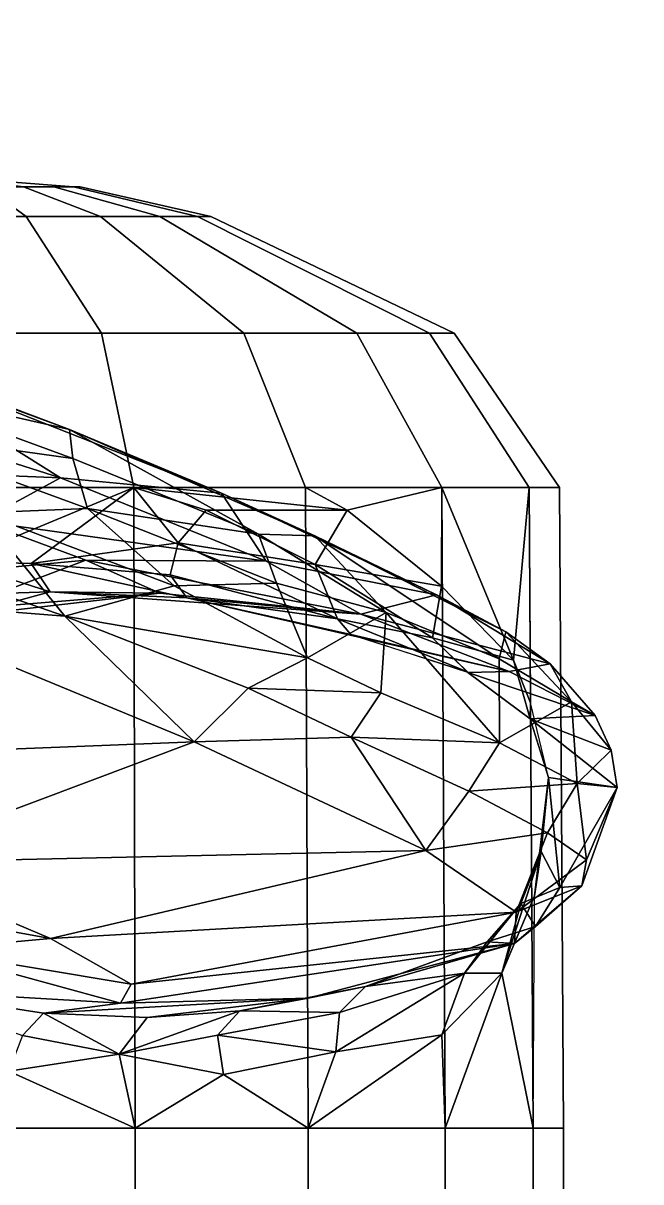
# Model space of a CAD drawing. Header units: inches. Extents: x -15.6 to 12, y -13.7 to 13.7.
# Drawn here: x 2.114 to 3.092, y 5.216 to 7.051 of the extents above; entities that cross this region are included whole.
import ezdxf

# ---------------------------------------------------------------- set-up
doc = ezdxf.new("R2010")
doc.units = ezdxf.units.IN
doc.header["$MEASUREMENT"] = 0
for name, color, linetype in [('SEAT-BASE', 5, 'Continuous'), ('SEAT-CHASSIS', 5, 'Continuous'), ('SEAT-FABRIC', 5, 'Continuous')]:
    doc.layers.add(name, color=color, linetype=linetype)

msp = doc.modelspace()

# ---------------------------------------------------------------- linework, layer by layer
at = {"layer": 'SEAT-BASE'}
for points in [[(1.2953, 1.5183, 6.6264), (10.7381, 8.0888, 4.1389), (10.2964, 7.8921, 4.2077), (1.1848, 1.6988, 6.5161)], [(10.7707, 7.9846, 4.1776), (10.7381, 8.0888, 4.1389), (1.2953, 1.5183, 6.6264), (1.4887, 1.3703, 6.6746)], [(10.8596, 7.8907, 4.1833), (10.7707, 7.9846, 4.1776), (1.4887, 1.3703, 6.6746), (1.581, 1.2915, 6.6862)], [(10.2964, 7.8921, 4.2077), (8.8018, 6.9268, 4.5256), (1.2838, 1.8102, 6.4477), (1.1848, 1.6988, 6.5161)], [(10.8596, 7.8907, 4.1833), (1.581, 1.2915, 6.6862), (1.7169, 1.1045, 6.6862), (10.8603, 7.8897, 4.1833)], [(1.7169, 1.1045, 6.6862), (1.7632, 0.9924, 6.6746), (10.9221, 7.7762, 4.1776), (10.8603, 7.8897, 4.1833)], [(1.7632, 0.9924, 6.6746), (1.8442, 0.7627, 6.6264), (11.0112, 7.713, 4.1389), (10.9221, 7.7762, 4.1776)], [(1.9818, 0.6018, 6.5161), (10.6876, 7.3537, 4.2077), (11.0112, 7.713, 4.1389), (1.8442, 0.7627, 6.6264)], [(0.8726, 1.0395, 4.3018), (9.7813, 7.5593, 3.2423), (9.7976, 7.4295, 3.1616), (0.9238, 1.0093, 4.1832)], [(0.8726, 1.0395, 4.3018), (1.1323, 1.3477, 5.6622), (8.0726, 6.1332, 3.9879), (9.7813, 7.5593, 3.2423)], [(1.019, 0.9459, 4.119), (0.9238, 1.0093, 4.1832), (9.7976, 7.4295, 3.1616), (9.861, 7.3166, 3.1096)], [(1.9818, 0.6018, 6.5161), (2.1183, 0.6616, 6.4477), (9.3076, 6.2305, 4.5256), (10.6876, 7.3537, 4.2077)], [(1.019, 0.9459, 4.119), (9.861, 7.3166, 3.1096), (9.9373, 7.2199, 3.0957), (1.1167, 0.8113, 4.119)], [(1.1167, 0.8113, 4.119), (9.9373, 7.2199, 3.0957), (10.0057, 7.1175, 3.1096), (1.2144, 0.6768, 4.119)], [(1.2453, 0.5667, 4.1832), (1.2144, 0.6768, 4.119), (10.0057, 7.1175, 3.1096), (10.0935, 7.0222, 3.1616)], [(1.2453, 0.5667, 4.1832), (10.0935, 7.0222, 3.1616), (10.212, 6.9666, 3.2423), (1.2583, 0.5087, 4.3018)], [(1.6317, 0.6604, 5.6622), (1.2583, 0.5087, 4.3018), (10.212, 6.9666, 3.2423), (8.3276, 5.7822, 3.9879)], [(1.2838, 1.8102, 6.4477), (8.8018, 6.9268, 4.5256), (8.1741, 6.5443, 4.6397), (1.2646, 1.8511, 6.3972)], [(1.2505, 1.8631, 6.3529), (1.2646, 1.8511, 6.3972), (8.1741, 6.5443, 4.6397), (7.9949, 6.4511, 4.6557)], [(1.245, 1.8643, 6.3093), (1.2505, 1.8631, 6.3529), (7.9949, 6.4511, 4.6557), (7.3428, 6.0344, 4.7721)], [(1.2224, 1.4823, 6.1381), (8, 6.2765, 4.4046), (8.054, 6.2233, 4.297), (1.1859, 1.4565, 6.004)], [(1.2037, 1.4146, 5.8711), (1.1859, 1.4565, 6.004), (8.054, 6.2233, 4.297), (8.0704, 6.1743, 4.1787)], [(2.1513, 0.6307, 6.3972), (8.7499, 5.7517, 4.6397), (9.3076, 6.2305, 4.5256), (2.1183, 0.6616, 6.4477)], [(1.2037, 1.4146, 5.8711), (8.0704, 6.1743, 4.1787), (8.0726, 6.1332, 3.9879), (1.1323, 1.3477, 5.6622)], [(7.4363, 6.0989, 4.6757), (2.2236, 2.5256, 6.0373), (1.245, 1.8643, 6.3093), (7.3428, 6.0344, 4.7721)], [(3.054, 3.0807, 5.78), (2.2236, 2.5256, 6.0373), (7.4363, 6.0989, 4.6757), (3.4855, 3.3577, 5.6397)], [(1.2337, 1.5483, 6.156), (1.2847, 1.7309, 6.1669), (7.369, 5.944, 4.6181), (6.9916, 5.59, 4.7054)], [(1.6317, 0.6604, 5.6622), (8.3276, 5.7822, 3.9879), (8.366, 5.7674, 4.1787), (1.7173, 0.7076, 5.8711)], [(1.7517, 0.6778, 6.004), (1.7173, 0.7076, 5.8711), (8.366, 5.7674, 4.1787), (8.4075, 5.7367, 4.297)], [(8.6059, 5.6101, 4.6557), (2.1583, 0.6136, 6.3529), (2.1513, 0.6307, 6.3972), (8.7499, 5.7517, 4.6397)], [(1.7517, 0.6778, 6.004), (8.4075, 5.7367, 4.297), (8.4414, 5.6689, 4.4046), (1.7875, 0.7046, 6.1381)], [(8.0081, 5.1187, 4.7721), (8.6059, 5.6101, 4.6557), (2.1583, 0.6136, 6.3529), (2.1578, 0.608, 6.3093)], [(1.2337, 1.5483, 6.156), (6.9916, 5.59, 4.7054), (6.9088, 5.5046, 4.6837), (1.2224, 1.4823, 6.1381)]]:
    msp.add_3dface(points, dxfattribs=at)
at = {"layer": 'SEAT-CHASSIS'}
for points in [[(2.1141, 6.7916, 12.1266), (1.9877, 6.8071, 11.9492), (1.9861, 6.7916, 12.1682), (2.0534, 6.7916, 12.1575)], [(2.1623, 6.7916, 11.8223), (2.1141, 6.7916, 11.7741), (1.9877, 6.8071, 11.9492), (2.1933, 6.7916, 11.883)], [(2.1933, 6.7916, 12.0177), (1.9877, 6.8071, 11.9492), (2.1141, 6.7916, 12.1266), (2.1623, 6.7916, 12.0784)], [(2.1933, 6.7916, 11.883), (1.9877, 6.8071, 11.9492), (2.1933, 6.7916, 12.0177), (2.2039, 6.7916, 11.9503)], [(1.9861, 6.7916, 12.1682), (1.9875, 6.7445, 12.3723), (2.1182, 6.7445, 12.3516), (2.0534, 6.7916, 12.1575)], [(2.0534, 6.7916, 11.7432), (2.1182, 6.7445, 11.5469), (1.9875, 6.7445, 11.5262), (1.9861, 6.7916, 11.7325)], [(2.0534, 6.7916, 12.1575), (2.1182, 6.7445, 12.3516), (2.2362, 6.7445, 12.2915), (2.1141, 6.7916, 12.1266)], [(2.1141, 6.7916, 11.7741), (2.2362, 6.7445, 11.607), (2.1182, 6.7445, 11.5469), (2.0534, 6.7916, 11.7432)], [(2.1141, 6.7916, 12.1266), (2.2362, 6.7445, 12.2915), (2.3298, 6.7445, 12.1979), (2.1623, 6.7916, 12.0784)], [(2.1623, 6.7916, 11.8223), (2.3298, 6.7445, 11.7006), (2.2362, 6.7445, 11.607), (2.1141, 6.7916, 11.7741)], [(2.1623, 6.7916, 12.0784), (2.3298, 6.7445, 12.1979), (2.3899, 6.7445, 12.08), (2.1933, 6.7916, 12.0177)], [(2.1933, 6.7916, 11.883), (2.3899, 6.7445, 11.8185), (2.3298, 6.7445, 11.7006), (2.1623, 6.7916, 11.8223)], [(2.1933, 6.7916, 12.0177), (2.3899, 6.7445, 12.08), (2.4106, 6.7445, 11.9492), (2.2039, 6.7916, 11.9503)], [(2.2039, 6.7916, 11.9503), (2.4106, 6.7445, 11.9492), (2.3899, 6.7445, 11.8185), (2.1933, 6.7916, 11.883)], [(1.9875, 6.7445, 12.3723), (1.9877, 6.5599, 12.7581), (2.2377, 6.5599, 12.7185), (2.1182, 6.7445, 12.3516)], [(2.1182, 6.7445, 11.5469), (2.2377, 6.5599, 11.18), (1.9877, 6.5599, 11.1404), (1.9875, 6.7445, 11.5262)], [(2.1182, 6.7445, 12.3516), (2.2377, 6.5599, 12.7185), (2.4632, 6.5599, 12.6036), (2.2362, 6.7445, 12.2915)], [(2.2362, 6.7445, 11.607), (2.4632, 6.5599, 11.2948), (2.2377, 6.5599, 11.18), (2.1182, 6.7445, 11.5469)], [(2.2362, 6.7445, 12.2915), (2.4632, 6.5599, 12.6036), (2.6421, 6.5599, 12.4247), (2.3298, 6.7445, 12.1979)], [(2.3298, 6.7445, 11.7006), (2.6421, 6.5599, 11.4738), (2.4632, 6.5599, 11.2948), (2.2362, 6.7445, 11.607)], [(2.3298, 6.7445, 12.1979), (2.6421, 6.5599, 12.4247), (2.757, 6.5599, 12.1992), (2.3899, 6.7445, 12.08)], [(2.3899, 6.7445, 11.8185), (2.757, 6.5599, 11.6993), (2.6421, 6.5599, 11.4738), (2.3298, 6.7445, 11.7006)], [(2.3899, 6.7445, 12.08), (2.757, 6.5599, 12.1992), (2.7966, 6.5599, 11.9492), (2.4106, 6.7445, 11.9492)], [(2.4106, 6.7445, 11.9492), (2.7966, 6.5599, 11.9492), (2.757, 6.5599, 11.6993), (2.3899, 6.7445, 11.8185)], [(1.8448, 6.5358, 15.6859), (2.1726, 6.331, 15.1568), (1.3687, 6.5862, 15.4529)], [(1.8051, 6.3456, 15.0435), (1.3687, 6.5862, 15.4529), (2.1726, 6.331, 15.1568)], [(1.9877, 6.5599, 12.7581), (1.9878, 6.3154, 12.9245), (2.2891, 6.3154, 12.8768), (2.2377, 6.5599, 12.7185)], [(2.2377, 6.5599, 11.18), (2.2891, 6.3154, 11.0217), (1.9878, 6.3154, 10.974), (1.9877, 6.5599, 11.1404)], [(2.2377, 6.5599, 12.7185), (2.2891, 6.3154, 12.8768), (2.561, 6.3154, 12.7382), (2.4632, 6.5599, 12.6036)], [(2.4632, 6.5599, 11.2948), (2.561, 6.3154, 11.1602), (2.2891, 6.3154, 11.0217), (2.2377, 6.5599, 11.18)], [(2.4632, 6.5599, 12.6036), (2.561, 6.3154, 12.7382), (2.7768, 6.3154, 12.5225), (2.6421, 6.5599, 12.4247)], [(2.6421, 6.5599, 11.4738), (2.7768, 6.3154, 11.376), (2.561, 6.3154, 11.1602), (2.4632, 6.5599, 11.2948)], [(2.6421, 6.5599, 12.4247), (2.7768, 6.3154, 12.5225), (2.9153, 6.3154, 12.2506), (2.757, 6.5599, 12.1992)], [(2.757, 6.5599, 11.6993), (2.9153, 6.3154, 11.6479), (2.7768, 6.3154, 11.376), (2.6421, 6.5599, 11.4738)], [(2.757, 6.5599, 12.1992), (2.9153, 6.3154, 12.2506), (2.963, 6.3154, 11.9492), (2.7966, 6.5599, 11.9492)], [(2.7966, 6.5599, 11.9492), (2.963, 6.3154, 11.9492), (2.9153, 6.3154, 11.6479), (2.757, 6.5599, 11.6993)], [(2.1726, 6.331, 15.1568), (1.8448, 6.5358, 15.6859), (2.4278, 6.3063, 15.3555)], [(1.8618, 6.5269, 15.7657), (2.1868, 6.4074, 15.6374), (1.8448, 6.5358, 15.6859)], [(1.8448, 6.5358, 15.6859), (2.1868, 6.4074, 15.6374), (2.4278, 6.3063, 15.3555)], [(2.1868, 6.4074, 15.6374), (1.8618, 6.5269, 15.7657), (1.8724, 6.4785, 15.8449)], [(1.8724, 6.4785, 15.8449), (2.1923, 6.3615, 15.7171), (2.1868, 6.4074, 15.6374)], [(2.1923, 6.3615, 15.7171), (1.8724, 6.4785, 15.8449), (1.8786, 6.4053, 15.886)], [(2.0466, 6.2754, 15.8335), (2.2157, 6.282, 15.7474), (1.8786, 6.4053, 15.886)], [(2.1923, 6.3615, 15.7171), (1.8786, 6.4053, 15.886), (2.2157, 6.282, 15.7474)], [(2.1868, 6.4074, 15.6374), (2.1923, 6.3615, 15.7171), (2.4862, 6.2414, 15.5051)], [(2.1868, 6.4074, 15.6374), (2.4862, 6.2414, 15.5051), (2.5754, 6.2391, 15.3304)], [(2.4278, 6.3063, 15.3555), (2.1868, 6.4074, 15.6374), (2.5754, 6.2391, 15.3304)], [(2.1923, 6.3615, 15.7171), (2.2157, 6.282, 15.7474), (2.4862, 6.2414, 15.5051)], [(1.8051, 6.3456, 15.0435), (2.1726, 6.331, 15.1568), (2.0461, 6.2624, 14.8504)], [(2.0461, 6.2624, 14.8504), (2.1726, 6.331, 15.1568), (2.4987, 6.1988, 14.7459)], [(2.4278, 6.3063, 15.3555), (2.4987, 6.1988, 14.7459), (2.1726, 6.331, 15.1568)], [(1.9878, 6.3154, 12.9245), (1.9876, 5.3012, 12.9312), (2.2911, 5.3012, 12.8831), (2.2891, 6.3154, 12.8768)], [(2.2891, 6.3154, 11.0217), (2.2911, 5.3012, 11.0152), (1.9876, 5.3012, 10.9672), (1.9878, 6.3154, 10.974)], [(1.9877, 6.3154, 12.9245), (2.0065, 6.1984, 12.9649), (2.2891, 6.3154, 12.8768)], [(2.2891, 6.3154, 12.8768), (2.0065, 6.1984, 12.9649), (2.1263, 6.1953, 12.9641)], [(2.1263, 6.1953, 12.9641), (2.3593, 6.2281, 12.8768), (2.2891, 6.3154, 12.8768)], [(2.4032, 6.2794, 12.8415), (2.6266, 6.2794, 12.6979), (2.2891, 6.3154, 12.8768)], [(2.6266, 6.2794, 12.6979), (2.561, 6.3154, 12.7382), (2.2891, 6.3154, 12.8768)], [(2.4032, 6.2794, 12.8415), (2.2891, 6.3154, 12.8768), (2.3593, 6.2281, 12.8768)], [(2.2891, 6.3154, 12.8768), (2.2911, 5.3012, 12.8831), (2.5649, 5.3012, 12.7436), (2.561, 6.3154, 12.7382)], [(2.561, 6.3154, 11.1602), (2.5649, 5.3012, 11.1547), (2.2911, 5.3012, 11.0152), (2.2891, 6.3154, 11.0217)], [(2.7768, 6.3154, 12.5225), (2.561, 6.3154, 12.7382), (2.6266, 6.2794, 12.6979)], [(2.561, 6.3154, 12.7382), (2.5649, 5.3012, 12.7436), (2.7821, 5.3012, 12.5264), (2.7768, 6.3154, 12.5225)], [(2.7768, 6.3154, 11.376), (2.7821, 5.3012, 11.372), (2.5649, 5.3012, 11.1547), (2.561, 6.3154, 11.1602)], [(2.7764, 6.1592, 12.5435), (2.7768, 6.3154, 12.5225), (2.6266, 6.2794, 12.6979)], [(2.7764, 6.1592, 12.5435), (2.8905, 6.0421, 12.3362), (2.7768, 6.3154, 12.5225)], [(2.8905, 6.0421, 12.3362), (2.9153, 6.3154, 12.2506), (2.7768, 6.3154, 12.5225)], [(2.7768, 6.3154, 12.5225), (2.7821, 5.3012, 12.5264), (2.9216, 5.3012, 12.2526), (2.9153, 6.3154, 12.2506)], [(2.9153, 6.3154, 11.6479), (2.9216, 5.3012, 11.6457), (2.7821, 5.3012, 11.372), (2.7768, 6.3154, 11.376)], [(2.9153, 6.3154, 12.2506), (2.8905, 6.0421, 12.3362), (2.9174, 5.9747, 12.2513)], [(2.9153, 6.3154, 12.2506), (2.9216, 5.3012, 12.2526), (2.9697, 5.3012, 11.9492), (2.963, 6.3154, 11.9492)], [(2.963, 6.3154, 11.9492), (2.9697, 5.3012, 11.9492), (2.9216, 5.3012, 11.6457), (2.9153, 6.3154, 11.6479)], [(2.4987, 6.1988, 14.7459), (2.4278, 6.3063, 15.3555), (2.7682, 6.1456, 14.8749)], [(2.7682, 6.1456, 14.8749), (2.4278, 6.3063, 15.3555), (2.5754, 6.2391, 15.3304)], [(2.1798, 6.1117, 15.7098), (2.0466, 6.2754, 15.8335), (1.8212, 6.2359, 15.8641)], [(2.0466, 6.2754, 15.8335), (2.353, 6.1599, 15.6605), (2.2157, 6.282, 15.7474)], [(2.1798, 6.1117, 15.7098), (2.353, 6.1599, 15.6605), (2.0466, 6.2754, 15.8335)], [(2.353, 6.1599, 15.6605), (2.5148, 6.164, 15.5228), (2.2157, 6.282, 15.7474)], [(2.2157, 6.282, 15.7474), (2.5148, 6.164, 15.5228), (2.4862, 6.2414, 15.5051)], [(2.4032, 6.2794, 12.8415), (2.3593, 6.2281, 12.8768), (2.5762, 6.1938, 12.7445)], [(2.4032, 6.2794, 12.8415), (2.5762, 6.1938, 12.7445), (2.6266, 6.2794, 12.6979)], [(2.6266, 6.2794, 12.6979), (2.5762, 6.1938, 12.7445), (2.7764, 6.1592, 12.5435)], [(2.0461, 6.2624, 14.8504), (2.2128, 6.2004, 14.599), (1.8691, 6.1683, 14.5765)], [(2.2128, 6.2004, 14.599), (2.0461, 6.2624, 14.8504), (2.4987, 6.1988, 14.7459)], [(2.4862, 6.2414, 15.5051), (2.6886, 6.1174, 15.3117), (2.5754, 6.2391, 15.3304)], [(2.6886, 6.1174, 15.3117), (2.4862, 6.2414, 15.5051), (2.5148, 6.164, 15.5228)], [(2.8784, 6.0869, 14.7826), (2.5754, 6.2391, 15.3304), (2.8675, 6.0442, 14.9853)], [(2.5754, 6.2391, 15.3304), (2.6886, 6.1174, 15.3117), (2.8675, 6.0442, 14.9853)], [(2.5754, 6.2391, 15.3304), (2.8784, 6.0869, 14.7826), (2.7682, 6.1456, 14.8749)], [(2.1798, 6.1117, 15.7098), (1.8212, 6.2359, 15.8641), (1.838, 6.1389, 15.7645)], [(2.3593, 6.2281, 12.8768), (2.1263, 6.1953, 12.9641), (2.3462, 6.1771, 12.9214)], [(2.3462, 6.1771, 12.9214), (2.6116, 6.1073, 12.7855), (2.3593, 6.2281, 12.8768)], [(2.5762, 6.1938, 12.7445), (2.3593, 6.2281, 12.8768), (2.6116, 6.1073, 12.7855)], [(2.0052, 6.122, 14.2416), (1.8691, 6.1683, 14.5765), (2.2128, 6.2004, 14.599)], [(2.0052, 6.122, 14.2416), (2.2128, 6.2004, 14.599), (2.33, 6.1483, 14.1534)], [(2.2128, 6.2004, 14.599), (2.4987, 6.1988, 14.7459), (2.6485, 6.1147, 14.1276)], [(2.6485, 6.1147, 14.1276), (2.33, 6.1483, 14.1534), (2.2128, 6.2004, 14.599)], [(2.0065, 6.1984, 12.9649), (2.0057, 6.1456, 13.0499), (2.1564, 6.1501, 13.0388)], [(2.1564, 6.1501, 13.0388), (2.1263, 6.1953, 12.9641), (2.0065, 6.1984, 12.9649)], [(2.1564, 6.1501, 13.0388), (2.1263, 6.1953, 12.9641), (2.0065, 6.1984, 12.9649)], [(2.1564, 6.1501, 13.0388), (2.3728, 6.1408, 12.9765), (2.1263, 6.1953, 12.9641)], [(2.1564, 6.1501, 13.0388), (2.3728, 6.1408, 12.9765), (2.1263, 6.1953, 12.9641)], [(2.3728, 6.1408, 12.9765), (2.3462, 6.1771, 12.9214), (2.1263, 6.1953, 12.9641)], [(2.7682, 6.1456, 14.8749), (2.6485, 6.1147, 14.1276), (2.4987, 6.1988, 14.7459)], [(2.7619, 6.0775, 12.6079), (2.7764, 6.1592, 12.5435), (2.5762, 6.1938, 12.7445)], [(2.5762, 6.1938, 12.7445), (2.6116, 6.1073, 12.7855), (2.7619, 6.0775, 12.6079)], [(2.3462, 6.1771, 12.9214), (2.3728, 6.1408, 12.9765), (2.6116, 6.1073, 12.7855)], [(2.353, 6.1599, 15.6605), (2.5639, 6.0458, 15.4671), (2.5148, 6.164, 15.5228)], [(2.6886, 6.1174, 15.3117), (2.5148, 6.164, 15.5228), (2.5639, 6.0458, 15.4671)], [(2.0052, 6.122, 14.2416), (2.33, 6.1483, 14.1534), (2.0147, 6.1116, 13.9367)], [(2.0147, 6.1116, 13.9367), (2.1564, 6.1501, 13.0388), (2.0057, 6.1456, 13.0499)], [(2.0147, 6.1116, 13.9367), (2.33, 6.1483, 14.1534), (2.1564, 6.1501, 13.0388)], [(2.6485, 6.1147, 14.1276), (2.3728, 6.1408, 12.9765), (2.1564, 6.1501, 13.0388)], [(2.6485, 6.1147, 14.1276), (2.1564, 6.1501, 13.0388), (2.33, 6.1483, 14.1534)], [(2.1798, 6.1117, 15.7098), (2.5639, 6.0458, 15.4671), (2.353, 6.1599, 15.6605)], [(2.6485, 6.1147, 14.1276), (2.7682, 6.1456, 14.8749), (2.9483, 6.0362, 14.3141)], [(2.7764, 6.1592, 12.5435), (2.7619, 6.0775, 12.6079), (2.8905, 6.0421, 12.3362)], [(2.9483, 6.0362, 14.3141), (2.7682, 6.1456, 14.8749), (2.8784, 6.0869, 14.7826)], [(2.3843, 5.9127, 15.3963), (1.838, 6.1389, 15.7645), (1.5186, 5.8784, 15.2285)], [(2.3843, 5.9127, 15.3963), (2.1798, 6.1117, 15.7098), (1.838, 6.1389, 15.7645)], [(2.8836, 6.0241, 13.6617), (2.3728, 6.1408, 12.9765), (2.6485, 6.1147, 14.1276)], [(2.8836, 6.0241, 13.6617), (2.6327, 6.0829, 12.8645), (2.3728, 6.1408, 12.9765)], [(2.6116, 6.1073, 12.7855), (2.3728, 6.1408, 12.9765), (2.6327, 6.0829, 12.8645)], [(2.1798, 6.1117, 15.7098), (2.4699, 5.9979, 15.4931), (2.5639, 6.0458, 15.4671)], [(2.4699, 5.9979, 15.4931), (2.1798, 6.1117, 15.7098), (2.3843, 5.9127, 15.3963)], [(2.6886, 6.1174, 15.3117), (2.5639, 6.0458, 15.4671), (2.6803, 5.9905, 15.3247)], [(2.9483, 6.0362, 14.3141), (2.8836, 6.0241, 13.6617), (2.6485, 6.1147, 14.1276)], [(2.6886, 6.1174, 15.3117), (2.6803, 5.9905, 15.3247), (2.8679, 5.9115, 15.0095)], [(2.8675, 6.0442, 14.9853), (2.6886, 6.1174, 15.3117), (2.8679, 5.9115, 15.0095)], [(2.8172, 6.0234, 12.6693), (2.6116, 6.1073, 12.7855), (2.6327, 6.0829, 12.8645)], [(2.6116, 6.1073, 12.7855), (2.8172, 6.0234, 12.6693), (2.7619, 6.0775, 12.6079)], [(2.818, 6.0225, 12.6703), (2.6327, 6.0829, 12.8645), (2.8836, 6.0241, 13.6617)], [(2.8675, 6.0442, 14.9853), (2.982, 5.976, 14.6548), (2.8784, 6.0869, 14.7826)], [(2.8784, 6.0869, 14.7826), (2.982, 5.976, 14.6548), (2.9483, 6.0362, 14.3141)], [(2.5639, 6.0458, 15.4671), (2.4699, 5.9979, 15.4931), (2.6803, 5.9905, 15.3247)], [(2.982, 5.976, 14.6548), (2.8675, 6.0442, 14.9853), (2.8679, 5.9115, 15.0095)], [(3.0197, 5.9547, 14.2619), (2.8836, 6.0241, 13.6617), (2.9483, 6.0362, 14.3141)], [(2.9167, 5.949, 12.4042), (2.9174, 5.9747, 12.2513), (2.8905, 6.0421, 12.3362)], [(2.982, 5.976, 14.6548), (3.0197, 5.9547, 14.2619), (2.9483, 6.0362, 14.3141)], [(2.818, 6.0225, 12.6703), (2.8836, 6.0241, 13.6617), (3.0197, 5.9547, 14.2619)], [(3.0197, 5.9547, 14.2619), (2.9167, 5.949, 12.4042), (2.818, 6.0225, 12.6703)], [(2.6329, 5.9203, 15.296), (2.4699, 5.9979, 15.4931), (2.3843, 5.9127, 15.3963)], [(2.4699, 5.9979, 15.4931), (2.6329, 5.9203, 15.296), (2.6803, 5.9905, 15.3247)], [(2.8679, 5.9115, 15.0095), (2.6803, 5.9905, 15.3247), (2.6329, 5.9203, 15.296)], [(2.9914, 5.8468, 14.6606), (2.982, 5.976, 14.6548), (2.8679, 5.9115, 15.0095)], [(2.9458, 5.8561, 12.1744), (2.9174, 5.9747, 12.2513), (2.9167, 5.949, 12.4042)], [(3.0197, 5.9547, 14.2619), (2.982, 5.976, 14.6548), (3.0449, 5.8995, 14.2728)], [(2.982, 5.976, 14.6548), (2.9914, 5.8468, 14.6606), (3.0449, 5.8995, 14.2728)], [(3.0449, 5.8995, 14.2728), (2.9167, 5.949, 12.4042), (3.0197, 5.9547, 14.2619)], [(3.0544, 5.8404, 14.2607), (2.9458, 5.8561, 12.1744), (2.9167, 5.949, 12.4042)], [(3.0544, 5.8404, 14.2607), (2.9167, 5.949, 12.4042), (3.0449, 5.8995, 14.2728)], [(1.5186, 5.8784, 15.2285), (1.8737, 5.7215, 14.9422), (2.3843, 5.9127, 15.3963)], [(2.7517, 5.7406, 14.8435), (2.3843, 5.9127, 15.3963), (1.8737, 5.7215, 14.9422)], [(2.7517, 5.7406, 14.8435), (2.6329, 5.9203, 15.296), (2.3843, 5.9127, 15.3963)], [(2.6329, 5.9203, 15.296), (2.8194, 5.8348, 14.9842), (2.8679, 5.9115, 15.0095)], [(2.7517, 5.7406, 14.8435), (2.8194, 5.8348, 14.9842), (2.6329, 5.9203, 15.296)], [(2.8194, 5.8348, 14.9842), (2.9914, 5.8468, 14.6606), (2.8679, 5.9115, 15.0095)], [(3.0449, 5.8995, 14.2728), (2.9914, 5.8468, 14.6606), (3.0544, 5.8404, 14.2607)], [(2.934, 5.7391, 12.2953), (2.9237, 5.6688, 12.2406), (2.9458, 5.8561, 12.1744)], [(2.934, 5.7391, 12.2953), (2.9458, 5.8561, 12.1744), (2.9635, 5.682, 12.9538)], [(2.9635, 5.682, 12.9538), (2.9458, 5.8561, 12.1744), (3.0544, 5.8404, 14.2607)], [(2.9441, 5.7685, 14.649), (2.8194, 5.8348, 14.9842), (2.7517, 5.7406, 14.8435)], [(2.8194, 5.8348, 14.9842), (2.9441, 5.7685, 14.649), (2.9914, 5.8468, 14.6606)], [(2.9441, 5.7685, 14.649), (3.006, 5.7258, 14.3062), (2.9914, 5.8468, 14.6606)], [(2.9988, 5.685, 13.9858), (2.9635, 5.682, 12.9538), (3.0544, 5.8404, 14.2607)], [(3.0544, 5.8404, 14.2607), (2.9914, 5.8468, 14.6606), (3.006, 5.7258, 14.3062)], [(3.006, 5.7258, 14.3062), (2.9988, 5.685, 13.9858), (3.0544, 5.8404, 14.2607)], [(2.8943, 5.6429, 14.2706), (2.9441, 5.7685, 14.649), (2.7517, 5.7406, 14.8435)], [(3.006, 5.7258, 14.3062), (2.9441, 5.7685, 14.649), (2.8943, 5.6429, 14.2706)], [(1.8737, 5.7215, 14.9422), (2.1569, 5.6013, 14.5308), (2.7517, 5.7406, 14.8435)], [(2.8943, 5.6429, 14.2706), (2.7517, 5.7406, 14.8435), (2.1569, 5.6013, 14.5308)], [(2.8717, 5.5465, 12.3862), (2.9237, 5.6688, 12.2406), (2.934, 5.7391, 12.2953)], [(2.9018, 5.6567, 12.4522), (2.8717, 5.5465, 12.3862), (2.934, 5.7391, 12.2953)], [(2.9988, 5.685, 13.9858), (3.006, 5.7258, 14.3062), (2.8943, 5.6429, 14.2706)], [(2.9635, 5.682, 12.9538), (2.9018, 5.6567, 12.4522), (2.934, 5.7391, 12.2953)], [(2.1569, 5.6013, 14.5308), (1.8737, 5.7215, 14.9422), (1.6546, 5.692, 14.7154)], [(1.6546, 5.692, 14.7154), (1.959, 5.5835, 14.2537), (2.1569, 5.6013, 14.5308)], [(2.8717, 5.5465, 12.3862), (2.9216, 5.3012, 12.2526), (2.9237, 5.6688, 12.2406)], [(2.8943, 5.6429, 14.2706), (2.8917, 5.5935, 13.3274), (2.9988, 5.685, 13.9858)], [(2.9988, 5.685, 13.9858), (2.8917, 5.5935, 13.3274), (2.9251, 5.6203, 13.0056)], [(2.9635, 5.682, 12.9538), (2.9251, 5.6203, 13.0056), (2.9018, 5.6567, 12.4522)], [(2.9635, 5.682, 12.9538), (2.9988, 5.685, 13.9858), (2.9251, 5.6203, 13.0056)], [(2.8717, 5.5465, 12.3862), (2.9018, 5.6567, 12.4522), (2.8128, 5.5467, 12.5345)], [(2.9018, 5.6567, 12.4522), (2.8488, 5.5964, 12.6417), (2.8128, 5.5467, 12.5345)], [(2.9251, 5.6203, 13.0056), (2.8488, 5.5964, 12.6417), (2.9018, 5.6567, 12.4522)], [(2.1569, 5.6013, 14.5308), (2.2847, 5.5294, 14.0687), (2.8943, 5.6429, 14.2706)], [(2.8917, 5.5935, 13.3274), (2.8943, 5.6429, 14.2706), (2.2847, 5.5294, 14.0687)], [(2.8917, 5.5935, 13.3274), (2.8488, 5.5964, 12.6417), (2.9251, 5.6203, 13.0056)], [(2.2847, 5.5294, 14.0687), (2.1569, 5.6013, 14.5308), (1.959, 5.5835, 14.2537)], [(2.8917, 5.5935, 13.3274), (2.6559, 5.5254, 12.8141), (2.8488, 5.5964, 12.6417)], [(2.8488, 5.5964, 12.6417), (2.6559, 5.5254, 12.8141), (2.8128, 5.5467, 12.5345)], [(1.959, 5.5835, 14.2537), (1.9073, 5.5204, 13.0418), (2.2679, 5.4989, 13.4905)], [(2.2679, 5.4989, 13.4905), (2.2847, 5.5294, 14.0687), (1.959, 5.5835, 14.2537)], [(2.2679, 5.4989, 13.4905), (2.5648, 5.5071, 13.0682), (2.8917, 5.5935, 13.3274)], [(2.2847, 5.5294, 14.0687), (2.2679, 5.4989, 13.4905), (2.8917, 5.5935, 13.3274)], [(2.8917, 5.5935, 13.3274), (2.5648, 5.5071, 13.0682), (2.6559, 5.5254, 12.8141)], [(2.6087, 5.4219, 12.7233), (2.8128, 5.5467, 12.5345), (2.6148, 5.4844, 12.7687)], [(2.777, 5.449, 12.5373), (2.8128, 5.5467, 12.5345), (2.6087, 5.4219, 12.7233)], [(2.6559, 5.5254, 12.8141), (2.6148, 5.4844, 12.7687), (2.8128, 5.5467, 12.5345)], [(2.8128, 5.5467, 12.5345), (2.777, 5.449, 12.5373), (2.8717, 5.5465, 12.3862)], [(2.777, 5.449, 12.5373), (2.7821, 5.3012, 12.5264), (2.8717, 5.5465, 12.3862)], [(2.9216, 5.3012, 12.2526), (2.8717, 5.5465, 12.3862), (2.7821, 5.3012, 12.5264)], [(2.5648, 5.5071, 13.0682), (2.4567, 5.4867, 12.9324), (2.6559, 5.5254, 12.8141)], [(2.6559, 5.5254, 12.8141), (2.4567, 5.4867, 12.9324), (2.6148, 5.4844, 12.7687)], [(1.9073, 5.5204, 13.0418), (2.1459, 5.4831, 13.0285), (2.2679, 5.4989, 13.4905)], [(2.1126, 5.448, 12.9715), (2.1459, 5.4831, 13.0285), (1.9073, 5.5204, 13.0418)], [(2.1126, 5.448, 12.9715), (2.1459, 5.4831, 13.0285), (1.9073, 5.5204, 13.0418)], [(2.1126, 5.448, 12.9715), (2.1459, 5.4831, 13.0285), (1.9073, 5.5204, 13.0418)], [(2.2679, 5.4989, 13.4905), (2.1459, 5.4831, 13.0285), (2.5648, 5.5071, 13.0682)], [(2.1459, 5.4831, 13.0285), (2.3102, 5.4766, 12.9896), (2.5648, 5.5071, 13.0682)], [(2.5648, 5.5071, 13.0682), (2.3102, 5.4766, 12.9896), (2.4567, 5.4867, 12.9324)], [(2.4212, 5.4482, 12.8834), (2.4567, 5.4867, 12.9324), (2.2656, 5.4185, 12.9181)], [(2.4567, 5.4867, 12.9324), (2.3102, 5.4766, 12.9896), (2.2656, 5.4185, 12.9181)], [(2.4212, 5.4482, 12.8834), (2.6148, 5.4844, 12.7687), (2.4567, 5.4867, 12.9324)], [(2.2656, 5.4185, 12.9181), (2.1459, 5.4831, 13.0285), (2.1126, 5.448, 12.9715)], [(2.1459, 5.4831, 13.0285), (2.2656, 5.4185, 12.9181), (2.3102, 5.4766, 12.9896)], [(2.6087, 5.4219, 12.7233), (2.6148, 5.4844, 12.7687), (2.4212, 5.4482, 12.8834)], [(2.2656, 5.4185, 12.9181), (2.1126, 5.448, 12.9715), (2.0906, 5.3916, 12.938)], [(2.2656, 5.4185, 12.9181), (2.431, 5.386, 12.837), (2.4212, 5.4482, 12.8834)], [(2.6087, 5.4219, 12.7233), (2.4212, 5.4482, 12.8834), (2.431, 5.386, 12.837)], [(2.6087, 5.4219, 12.7233), (2.5649, 5.3012, 12.7436), (2.777, 5.449, 12.5373)], [(2.5649, 5.3012, 12.7436), (2.7821, 5.3012, 12.5264), (2.777, 5.449, 12.5373)], [(2.0906, 5.3916, 12.938), (2.2911, 5.3012, 12.8831), (2.2656, 5.4185, 12.9181)], [(2.2911, 5.3012, 12.8831), (2.431, 5.386, 12.837), (2.2656, 5.4185, 12.9181)], [(2.6087, 5.4219, 12.7233), (2.431, 5.386, 12.837), (2.5649, 5.3012, 12.7436)], [(2.2911, 5.3012, 12.8831), (2.0906, 5.3916, 12.938), (1.9876, 5.3012, 12.9312)], [(2.2911, 5.3012, 12.8831), (2.5649, 5.3012, 12.7436), (2.431, 5.386, 12.837)], [(1.9877, 4.3219, 12.9305), (2.2912, 4.3219, 12.8824), (2.2912, 5.3012, 12.8824), (1.9877, 5.3012, 12.9305)], [(2.2912, 4.3219, 11.0144), (1.9877, 4.3219, 10.9664), (1.9877, 5.3012, 10.9664), (2.2912, 5.3012, 11.0144)], [(2.5649, 4.3219, 11.1539), (2.2912, 4.3219, 11.0144), (2.2912, 5.3012, 11.0144), (2.5649, 5.3012, 11.1539)], [(2.2912, 4.3219, 12.8824), (2.5649, 4.3219, 12.7429), (2.5649, 5.3012, 12.7429), (2.2912, 5.3012, 12.8824)], [(2.7822, 4.3219, 11.3712), (2.5649, 4.3219, 11.1539), (2.5649, 5.3012, 11.1539), (2.7822, 5.3012, 11.3712)], [(2.5649, 4.3219, 12.7429), (2.7822, 4.3219, 12.5257), (2.7822, 5.3012, 12.5257), (2.5649, 5.3012, 12.7429)], [(2.7822, 4.3219, 12.5257), (2.9217, 4.3219, 12.2519), (2.9217, 5.3012, 12.2519), (2.7822, 5.3012, 12.5257)], [(2.9217, 4.3219, 11.645), (2.7822, 4.3219, 11.3712), (2.7822, 5.3012, 11.3712), (2.9217, 5.3012, 11.645)], [(2.9217, 4.3219, 12.2519), (2.9698, 4.3219, 11.9484), (2.9698, 5.3012, 11.9484), (2.9217, 5.3012, 12.2519)], [(2.9698, 4.3219, 11.9484), (2.9217, 4.3219, 11.645), (2.9217, 5.3012, 11.645), (2.9698, 5.3012, 11.9484)]]:
    msp.add_3dface(points, dxfattribs=at)
for points, invisible_edges in [([(2.7619, 6.0775, 12.6079), (2.818, 6.0225, 12.6703), (2.8905, 6.0421, 12.3362)], 2), ([(2.8905, 6.0421, 12.3362), (2.818, 6.0225, 12.6703), (2.9167, 5.949, 12.4042)], 1)]:
    msp.add_3dface(points, dxfattribs=dict(at, invisible_edges=invisible_edges))
at = {"layer": 'SEAT-FABRIC'}
msp.add_3dface([(3.7764, -8.9868, 19.0193), (3.7764, 8.9868, 19.0193), (1.18, 9.0498, 18.9603), (1.18, -9.0498, 18.9603)], dxfattribs=at)

doc.saveas('drawing.dxf')
